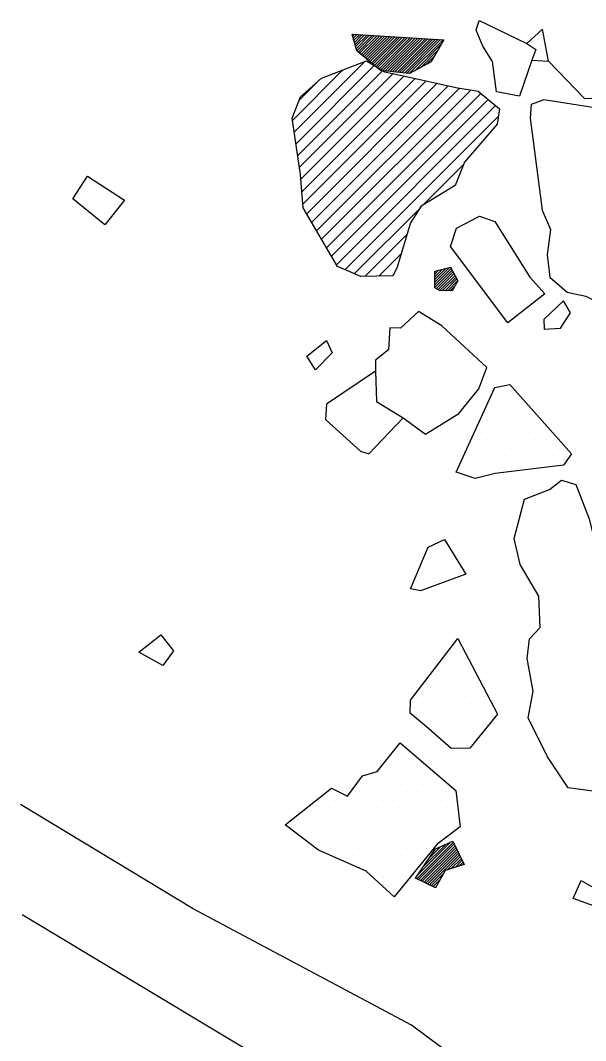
# Model space of a CAD drawing. Header units: metres. Extents: x -2 to 0.11, y -20 to -17.49.
# Drawn here: x -1.996 to -1.253, y -18.828 to -17.487 of the extents above; entities that cross this region are included whole.
import ezdxf

# ---------------------------------------------------------------- set-up
doc = ezdxf.new("R2010")
doc.units = ezdxf.units.M
doc.header["$LTSCALE"] = 25
doc.header["$MEASUREMENT"] = 0
doc.layers.get('0').update_dxf_attribs({"linetype": 'CONTINUOUS'})
for name, color, linetype in [('BEFUND', 1, 'CONTINUOUS'), ('FEUER', 1, 'CONTINUOUS'), ('KNOCHEN', 2, 'CONTINUOUS'), ('KNOCHENSCHRAFF', 2, 'CONTINUOUS'), ('STEINE', 4, 'CONTINUOUS'), ('STEINESCHRAFF', 4, 'CONTINUOUS')]:
    doc.layers.add(name, color=color, linetype=linetype)

# ---------------------------------------------------------------- blocks, each defined once
blk = doc.blocks.new('*X8')
at = {"color": 0}
for p, q in [((-155.9, -1750.78), (-155.68, -1750.56)), ((-155.82, -1751.06), (-155.35, -1750.58)), ((-155.75, -1751.33), (-155.01, -1750.6)), ((-155.67, -1751.61), (-154.68, -1750.62)), ((-155.59, -1751.88), (-154.35, -1750.64)), ((-155.51, -1752.16), (-154.01, -1750.66)), ((-155.44, -1752.44), (-153.68, -1750.68)), ((-155.36, -1752.71), (-153.35, -1750.7)), ((-155.17, -1752.88), (-153.01, -1750.72)), ((-154.98, -1753.04), (-152.68, -1750.74)), ((-154.79, -1753.2), (-152.35, -1750.76)), ((-154.59, -1753.36), (-152.01, -1750.78)), ((-154.4, -1753.52), (-151.68, -1750.8)), ((-154.21, -1753.68), (-151.35, -1750.82)), ((-154.01, -1753.84), (-151.02, -1750.84)), ((-153.82, -1754), (-150.68, -1750.86)), ((-153.63, -1754.16), (-150.35, -1750.89)), ((-153.44, -1754.33), (-150.02, -1750.91)), ((-153.24, -1754.49), (-149.68, -1750.93)), ((-153.05, -1754.65), (-149.35, -1750.95)), ((-152.86, -1754.81), (-149.02, -1750.97)), ((-152.66, -1754.97), (-148.68, -1750.99)), ((-152.47, -1755.13), (-148.35, -1751.01)), ((-152.28, -1755.29), (-148.02, -1751.03)), ((-151.98, -1755.35), (-147.68, -1751.05)), ((-151.66, -1755.38), (-147.35, -1751.07)), ((-151.34, -1755.41), (-147.02, -1751.09)), ((-151.02, -1755.45), (-146.68, -1751.11)), ((-150.7, -1755.48), (-146.35, -1751.13)), ((-150.38, -1755.51), (-146.02, -1751.15)), ((-150.06, -1755.55), (-145.69, -1751.17)), ((-149.74, -1755.58), (-145.35, -1751.19)), ((-149.42, -1755.61), (-145.02, -1751.21)), ((-149.1, -1755.65), (-144.69, -1751.23)), ((-148.78, -1755.68), (-144.35, -1751.25)), ((-148.46, -1755.71), (-144.02, -1751.27)), ((-147.75, -1755.36), (-144.21, -1751.82)), ((-146.98, -1754.94), (-144.69, -1752.65)), ((-146.22, -1754.53), (-145.17, -1753.49)), ((-145.11, -1783.12), (-143.19, -1781.21)), ((-145.11, -1783.48), (-142.95, -1781.31)), ((-145.11, -1782.77), (-143.66, -1781.32)), ((-145.11, -1782.42), (-144.13, -1781.44)), ((-145.11, -1783.83), (-142.82, -1781.54)), ((-145.11, -1782.06), (-144.6, -1781.55)), ((-145.11, -1781.71), (-145.07, -1781.67)), ((-144.91, -1783.98), (-142.7, -1781.77)), ((-144.69, -1784.11), (-142.57, -1782)), ((-144.44, -1784.22), (-142.45, -1782.23)), ((-144.1, -1784.23), (-142.32, -1782.46)), ((-143.76, -1784.24), (-142.2, -1782.69)), ((-143.41, -1784.25), (-142.07, -1782.91)), ((-143.07, -1784.26), (-142.47, -1783.66)), ((-147.47, -1861.5), (-142.66, -1856.69)), ((-147.46, -1861.14), (-143.03, -1856.7)), ((-147.23, -1861.61), (-142.55, -1856.93)), ((-146.99, -1861.73), (-142.43, -1857.17)), ((-146.76, -1861.84), (-142.32, -1857.41)), ((-146.68, -1860), (-143.67, -1856.99)), ((-146.52, -1861.96), (-142.2, -1857.64)), ((-145.89, -1858.85), (-144.31, -1857.27)), ((-145.1, -1857.71), (-144.95, -1857.56)), ((-146.28, -1862.07), (-142.09, -1857.88)), ((-146.04, -1862.19), (-141.97, -1858.12)), ((-145.8, -1862.3), (-141.86, -1858.36)), ((-143.51, -1860.36), (-141.74, -1858.6)), ((-142.98, -1860.19), (-141.62, -1858.83)), ((-142.45, -1860.02), (-141.51, -1859.07)), ((-141.93, -1859.84), (-141.39, -1859.31)), ((-141.4, -1859.67), (-141.28, -1859.55)), ((-145.56, -1862.41), (-143.94, -1860.79)), ((-145.32, -1862.53), (-144.4, -1861.6)), ((-145.08, -1862.64), (-144.86, -1862.42))]:
    blk.add_line(p, q, dxfattribs=at)
blk = doc.blocks.new('*X9')
at = {"color": 0}
for p, q in [((-138.75, -1750), (-138.75, -1750)), ((-137.5, -1750), (-137.5, -1750)), ((-138.125, -1751.25), (-138.125, -1751.25)), ((-136.875, -1751.25), (-136.875, -1751.25)), ((-135.625, -1751.25), (-135.625, -1751.25)), ((-134.375, -1751.25), (-134.375, -1751.25)), ((-137.5, -1752.5), (-137.5, -1752.5)), ((-136.25, -1752.5), (-136.25, -1752.5)), ((-135, -1752.5), (-135, -1752.5)), ((-133.75, -1752.5), (-133.75, -1752.5)), ((-132.5, -1752.5), (-132.5, -1752.5)), ((-136.875, -1753.75), (-136.875, -1753.75)), ((-135.625, -1753.75), (-135.625, -1753.75)), ((-134.375, -1753.75), (-134.375, -1753.75)), ((-133.125, -1753.75), (-133.125, -1753.75)), ((-136.25, -1755), (-136.25, -1755)), ((-135, -1755), (-135, -1755)), ((-133.75, -1755), (-133.75, -1755)), ((-136.875, -1756.25), (-136.875, -1756.25)), ((-135.625, -1756.25), (-135.625, -1756.25)), ((-134.375, -1756.25), (-134.375, -1756.25)), ((-133.125, -1756.25), (-133.125, -1756.25)), ((-136.25, -1757.5), (-136.25, -1757.5)), ((-135, -1757.5), (-135, -1757.5)), ((-133.75, -1757.5), (-133.75, -1757.5)), ((-156.25, -1797.5), (-156.25, -1797.5)), ((-155, -1797.5), (-155, -1797.5)), ((-154.375, -1796.25), (-154.375, -1796.25)), ((-153.75, -1797.5), (-153.75, -1797.5)), ((-153.125, -1796.25), (-153.125, -1796.25)), ((-136.25, -1797.5), (-136.25, -1797.5)), ((-135, -1797.5), (-135, -1797.5)), ((-158.125, -1798.75), (-158.125, -1798.75)), ((-156.875, -1798.75), (-156.875, -1798.75)), ((-155.625, -1798.75), (-155.625, -1798.75)), ((-154.375, -1798.75), (-154.375, -1798.75)), ((-153.125, -1798.75), (-153.125, -1798.75)), ((-136.875, -1798.75), (-136.875, -1798.75)), ((-135.625, -1798.75), (-135.625, -1798.75)), ((-134.375, -1798.75), (-134.375, -1798.75)), ((-158.75, -1800), (-158.75, -1800)), ((-157.5, -1800), (-157.5, -1800)), ((-156.25, -1800), (-156.25, -1800)), ((-155, -1800), (-155, -1800)), ((-153.75, -1800), (-153.75, -1800)), ((-152.5, -1800), (-152.5, -1800)), ((-151.25, -1800), (-151.25, -1800)), ((-137.5, -1800), (-137.5, -1800)), ((-136.25, -1800), (-136.25, -1800)), ((-135, -1800), (-135, -1800)), ((-133.75, -1800), (-133.75, -1800)), ((-132.5, -1800), (-132.5, -1800)), ((-159.375, -1801.25), (-159.375, -1801.25)), ((-158.125, -1801.25), (-158.125, -1801.25)), ((-156.875, -1801.25), (-156.875, -1801.25)), ((-155.625, -1801.25), (-155.625, -1801.25)), ((-154.375, -1801.25), (-154.375, -1801.25)), ((-153.125, -1801.25), (-153.125, -1801.25)), ((-151.875, -1801.25), (-151.875, -1801.25)), ((-150.625, -1801.25), (-150.625, -1801.25)), ((-138.125, -1801.25), (-138.125, -1801.25)), ((-136.875, -1801.25), (-136.875, -1801.25)), ((-135.625, -1801.25), (-135.625, -1801.25)), ((-134.375, -1801.25), (-134.375, -1801.25)), ((-133.125, -1801.25), (-133.125, -1801.25)), ((-131.875, -1801.25), (-131.875, -1801.25)), ((-157.5, -1802.5), (-157.5, -1802.5)), ((-156.25, -1802.5), (-156.25, -1802.5)), ((-155, -1802.5), (-155, -1802.5)), ((-153.75, -1802.5), (-153.75, -1802.5)), ((-152.5, -1802.5), (-152.5, -1802.5)), ((-151.25, -1802.5), (-151.25, -1802.5)), ((-138.75, -1802.5), (-138.75, -1802.5)), ((-137.5, -1802.5), (-137.5, -1802.5)), ((-136.25, -1802.5), (-136.25, -1802.5)), ((-135, -1802.5), (-135, -1802.5)), ((-133.75, -1802.5), (-133.75, -1802.5)), ((-132.5, -1802.5), (-132.5, -1802.5)), ((-131.25, -1802.5), (-131.25, -1802.5)), ((-130, -1802.5), (-130, -1802.5)), ((-155.625, -1803.75), (-155.625, -1803.75)), ((-154.375, -1803.75), (-154.375, -1803.75)), ((-153.125, -1803.75), (-153.125, -1803.75)), ((-139.375, -1803.75), (-139.375, -1803.75)), ((-138.125, -1803.75), (-138.125, -1803.75)), ((-136.875, -1803.75), (-136.875, -1803.75)), ((-135.625, -1803.75), (-135.625, -1803.75)), ((-134.375, -1803.75), (-134.375, -1803.75)), ((-133.125, -1803.75), (-133.125, -1803.75)), ((-131.875, -1803.75), (-131.875, -1803.75)), ((-130.625, -1803.75), (-130.625, -1803.75)), ((-129.375, -1803.75), (-129.375, -1803.75)), ((-155, -1805), (-155, -1805)), ((-153.75, -1805), (-153.75, -1805)), ((-140, -1805), (-140, -1805)), ((-138.75, -1805), (-138.75, -1805)), ((-137.5, -1805), (-137.5, -1805)), ((-136.25, -1805), (-136.25, -1805)), ((-135, -1805), (-135, -1805)), ((-133.75, -1805), (-133.75, -1805)), ((-132.5, -1805), (-132.5, -1805)), ((-131.25, -1805), (-131.25, -1805)), ((-130, -1805), (-130, -1805)), ((-128.75, -1805), (-128.75, -1805)), ((-140.625, -1806.25), (-140.625, -1806.25)), ((-139.375, -1806.25), (-139.375, -1806.25)), ((-138.125, -1806.25), (-138.125, -1806.25)), ((-136.875, -1806.25), (-136.875, -1806.25)), ((-135.625, -1806.25), (-135.625, -1806.25)), ((-134.375, -1806.25), (-134.375, -1806.25)), ((-133.125, -1806.25), (-133.125, -1806.25)), ((-131.875, -1806.25), (-131.875, -1806.25)), ((-130.625, -1806.25), (-130.625, -1806.25)), ((-129.375, -1806.25), (-129.375, -1806.25)), ((-128.125, -1806.25), (-128.125, -1806.25)), ((-141.25, -1807.5), (-141.25, -1807.5)), ((-140, -1807.5), (-140, -1807.5)), ((-138.75, -1807.5), (-138.75, -1807.5)), ((-137.5, -1807.5), (-137.5, -1807.5)), ((-136.25, -1807.5), (-136.25, -1807.5)), ((-135, -1807.5), (-135, -1807.5)), ((-133.75, -1807.5), (-133.75, -1807.5)), ((-132.5, -1807.5), (-132.5, -1807.5)), ((-131.25, -1807.5), (-131.25, -1807.5)), ((-139.375, -1808.75), (-139.375, -1808.75)), ((-145, -1817.5), (-145, -1817.5)), ((-143.75, -1817.5), (-143.75, -1817.5)), ((-145.625, -1818.75), (-145.625, -1818.75)), ((-144.375, -1818.75), (-144.375, -1818.75)), ((-143.125, -1818.75), (-143.125, -1818.75)), ((-146.25, -1820), (-146.25, -1820)), ((-145, -1820), (-145, -1820)), ((-143.75, -1820), (-143.75, -1820)), ((-142.5, -1820), (-142.5, -1820)), ((-146.875, -1821.25), (-146.875, -1821.25)), ((-145.625, -1821.25), (-145.625, -1821.25)), ((-144.375, -1821.25), (-144.375, -1821.25)), ((-143.125, -1821.25), (-143.125, -1821.25)), ((-141.875, -1821.25), (-141.875, -1821.25)), ((-147.5, -1822.5), (-147.5, -1822.5)), ((-146.25, -1822.5), (-146.25, -1822.5)), ((-145, -1822.5), (-145, -1822.5)), ((-141.875, -1831.25), (-141.875, -1831.25)), ((-143.75, -1832.5), (-143.75, -1832.5)), ((-142.5, -1832.5), (-142.5, -1832.5)), ((-141.25, -1832.5), (-141.25, -1832.5)), ((-145, -1835), (-145, -1835)), ((-144.375, -1833.75), (-144.375, -1833.75)), ((-143.75, -1835), (-143.75, -1835)), ((-143.125, -1833.75), (-143.125, -1833.75)), ((-142.5, -1835), (-142.5, -1835)), ((-141.875, -1833.75), (-141.875, -1833.75)), ((-141.25, -1835), (-141.25, -1835)), ((-140.625, -1833.75), (-140.625, -1833.75)), ((-140, -1835), (-140, -1835)), ((-146.875, -1836.25), (-146.875, -1836.25)), ((-145.625, -1836.25), (-145.625, -1836.25)), ((-144.375, -1836.25), (-144.375, -1836.25)), ((-143.125, -1836.25), (-143.125, -1836.25)), ((-141.875, -1836.25), (-141.875, -1836.25)), ((-140.625, -1836.25), (-140.625, -1836.25)), ((-139.375, -1836.25), (-139.375, -1836.25)), ((-147.5, -1837.5), (-147.5, -1837.5)), ((-146.25, -1837.5), (-146.25, -1837.5)), ((-145, -1837.5), (-145, -1837.5)), ((-143.75, -1837.5), (-143.75, -1837.5)), ((-142.5, -1837.5), (-142.5, -1837.5)), ((-141.25, -1837.5), (-141.25, -1837.5)), ((-140, -1837.5), (-140, -1837.5)), ((-138.75, -1837.5), (-138.75, -1837.5)), ((-148.125, -1838.75), (-148.125, -1838.75)), ((-146.875, -1838.75), (-146.875, -1838.75)), ((-145.625, -1838.75), (-145.625, -1838.75)), ((-144.375, -1838.75), (-144.375, -1838.75)), ((-143.125, -1838.75), (-143.125, -1838.75)), ((-141.875, -1838.75), (-141.875, -1838.75)), ((-140.625, -1838.75), (-140.625, -1838.75)), ((-139.375, -1838.75), (-139.375, -1838.75)), ((-138.125, -1838.75), (-138.125, -1838.75)), ((-147.5, -1840), (-147.5, -1840)), ((-146.25, -1840), (-146.25, -1840)), ((-145, -1840), (-145, -1840)), ((-143.75, -1840), (-143.75, -1840)), ((-142.5, -1840), (-142.5, -1840)), ((-141.25, -1840), (-141.25, -1840)), ((-140, -1840), (-140, -1840)), ((-138.75, -1840), (-138.75, -1840)), ((-137.5, -1840), (-137.5, -1840)), ((-145.625, -1841.25), (-145.625, -1841.25)), ((-144.375, -1841.25), (-144.375, -1841.25)), ((-143.125, -1841.25), (-143.125, -1841.25)), ((-141.875, -1841.25), (-141.875, -1841.25)), ((-140.625, -1841.25), (-140.625, -1841.25)), ((-139.375, -1841.25), (-139.375, -1841.25)), ((-138.125, -1841.25), (-138.125, -1841.25)), ((-145, -1842.5), (-145, -1842.5)), ((-143.75, -1842.5), (-143.75, -1842.5)), ((-142.5, -1842.5), (-142.5, -1842.5)), ((-141.25, -1842.5), (-141.25, -1842.5)), ((-140, -1842.5), (-140, -1842.5)), ((-143.125, -1843.75), (-143.125, -1843.75)), ((-141.875, -1843.75), (-141.875, -1843.75)), ((-140.625, -1843.75), (-140.625, -1843.75)), ((-150, -1845), (-150, -1845)), ((-148.75, -1845), (-148.75, -1845)), ((-150.625, -1846.25), (-150.625, -1846.25)), ((-149.375, -1846.25), (-149.375, -1846.25)), ((-148.125, -1846.25), (-148.125, -1846.25)), ((-146.875, -1846.25), (-146.875, -1846.25)), ((-152.5, -1847.5), (-152.5, -1847.5)), ((-151.25, -1847.5), (-151.25, -1847.5)), ((-150, -1847.5), (-150, -1847.5)), ((-148.75, -1847.5), (-148.75, -1847.5)), ((-147.5, -1847.5), (-147.5, -1847.5)), ((-146.25, -1847.5), (-146.25, -1847.5)), ((-154.375, -1848.75), (-154.375, -1848.75)), ((-153.125, -1848.75), (-153.125, -1848.75)), ((-151.875, -1848.75), (-151.875, -1848.75)), ((-150.625, -1848.75), (-150.625, -1848.75)), ((-149.375, -1848.75), (-149.375, -1848.75)), ((-148.125, -1848.75), (-148.125, -1848.75)), ((-146.875, -1848.75), (-146.875, -1848.75)), ((-145.625, -1848.75), (-145.625, -1848.75)), ((-144.375, -1848.75), (-144.375, -1848.75)), ((-158.75, -1850), (-158.75, -1850)), ((-155, -1850), (-155, -1850)), ((-153.75, -1850), (-153.75, -1850)), ((-152.5, -1850), (-152.5, -1850)), ((-151.25, -1850), (-151.25, -1850)), ((-150, -1850), (-150, -1850)), ((-148.75, -1850), (-148.75, -1850)), ((-147.5, -1850), (-147.5, -1850)), ((-146.25, -1850), (-146.25, -1850)), ((-145, -1850), (-145, -1850)), ((-143.75, -1850), (-143.75, -1850)), ((-142.5, -1850), (-142.5, -1850)), ((-160.625, -1851.25), (-160.625, -1851.25)), ((-159.375, -1851.25), (-159.375, -1851.25)), ((-158.125, -1851.25), (-158.125, -1851.25)), ((-156.875, -1851.25), (-156.875, -1851.25)), ((-155.625, -1851.25), (-155.625, -1851.25)), ((-154.375, -1851.25), (-154.375, -1851.25)), ((-153.125, -1851.25), (-153.125, -1851.25)), ((-151.875, -1851.25), (-151.875, -1851.25)), ((-150.625, -1851.25), (-150.625, -1851.25)), ((-149.375, -1851.25), (-149.375, -1851.25)), ((-148.125, -1851.25), (-148.125, -1851.25)), ((-146.875, -1851.25), (-146.875, -1851.25)), ((-145.625, -1851.25), (-145.625, -1851.25)), ((-144.375, -1851.25), (-144.375, -1851.25)), ((-143.125, -1851.25), (-143.125, -1851.25)), ((-163.125, -1853.75), (-163.125, -1853.75)), ((-161.875, -1853.75), (-161.875, -1853.75)), ((-161.25, -1852.5), (-161.25, -1852.5)), ((-160.625, -1853.75), (-160.625, -1853.75)), ((-160, -1852.5), (-160, -1852.5)), ((-159.375, -1853.75), (-159.375, -1853.75)), ((-158.75, -1852.5), (-158.75, -1852.5)), ((-158.125, -1853.75), (-158.125, -1853.75)), ((-157.5, -1852.5), (-157.5, -1852.5)), ((-156.875, -1853.75), (-156.875, -1853.75)), ((-156.25, -1852.5), (-156.25, -1852.5)), ((-155.625, -1853.75), (-155.625, -1853.75)), ((-155, -1852.5), (-155, -1852.5)), ((-154.375, -1853.75), (-154.375, -1853.75)), ((-153.75, -1852.5), (-153.75, -1852.5)), ((-153.125, -1853.75), (-153.125, -1853.75)), ((-152.5, -1852.5), (-152.5, -1852.5)), ((-151.875, -1853.75), (-151.875, -1853.75)), ((-151.25, -1852.5), (-151.25, -1852.5)), ((-150.625, -1853.75), (-150.625, -1853.75)), ((-150, -1852.5), (-150, -1852.5)), ((-149.375, -1853.75), (-149.375, -1853.75)), ((-148.75, -1852.5), (-148.75, -1852.5)), ((-148.125, -1853.75), (-148.125, -1853.75)), ((-147.5, -1852.5), (-147.5, -1852.5)), ((-146.875, -1853.75), (-146.875, -1853.75)), ((-146.25, -1852.5), (-146.25, -1852.5)), ((-145.625, -1853.75), (-145.625, -1853.75)), ((-145, -1852.5), (-145, -1852.5)), ((-144.375, -1853.75), (-144.375, -1853.75)), ((-143.75, -1852.5), (-143.75, -1852.5)), ((-143.125, -1853.75), (-143.125, -1853.75)), ((-142.5, -1852.5), (-142.5, -1852.5)), ((-141.875, -1853.75), (-141.875, -1853.75)), ((-163.75, -1855), (-163.75, -1855)), ((-162.5, -1855), (-162.5, -1855)), ((-161.25, -1855), (-161.25, -1855)), ((-160, -1855), (-160, -1855)), ((-158.75, -1855), (-158.75, -1855)), ((-157.5, -1855), (-157.5, -1855)), ((-156.25, -1855), (-156.25, -1855)), ((-155, -1855), (-155, -1855)), ((-153.75, -1855), (-153.75, -1855)), ((-152.5, -1855), (-152.5, -1855)), ((-151.25, -1855), (-151.25, -1855)), ((-150, -1855), (-150, -1855)), ((-148.75, -1855), (-148.75, -1855)), ((-147.5, -1855), (-147.5, -1855)), ((-146.25, -1855), (-146.25, -1855)), ((-145, -1855), (-145, -1855)), ((-143.75, -1855), (-143.75, -1855)), ((-142.5, -1855), (-142.5, -1855)), ((-161.875, -1856.25), (-161.875, -1856.25)), ((-160.625, -1856.25), (-160.625, -1856.25)), ((-159.375, -1856.25), (-159.375, -1856.25)), ((-158.125, -1856.25), (-158.125, -1856.25)), ((-156.875, -1856.25), (-156.875, -1856.25)), ((-155.625, -1856.25), (-155.625, -1856.25)), ((-154.375, -1856.25), (-154.375, -1856.25)), ((-153.125, -1856.25), (-153.125, -1856.25)), ((-151.875, -1856.25), (-151.875, -1856.25)), ((-150.625, -1856.25), (-150.625, -1856.25)), ((-149.375, -1856.25), (-149.375, -1856.25)), ((-148.125, -1856.25), (-148.125, -1856.25)), ((-146.875, -1856.25), (-146.875, -1856.25)), ((-145.625, -1856.25), (-145.625, -1856.25)), ((-144.375, -1856.25), (-144.375, -1856.25)), ((-160, -1857.5), (-160, -1857.5)), ((-158.75, -1857.5), (-158.75, -1857.5)), ((-157.5, -1857.5), (-157.5, -1857.5)), ((-156.25, -1857.5), (-156.25, -1857.5)), ((-155, -1857.5), (-155, -1857.5)), ((-153.75, -1857.5), (-153.75, -1857.5)), ((-152.5, -1857.5), (-152.5, -1857.5)), ((-151.25, -1857.5), (-151.25, -1857.5)), ((-150, -1857.5), (-150, -1857.5)), ((-148.75, -1857.5), (-148.75, -1857.5)), ((-147.5, -1857.5), (-147.5, -1857.5)), ((-146.25, -1857.5), (-146.25, -1857.5)), ((-158.125, -1858.75), (-158.125, -1858.75)), ((-156.875, -1858.75), (-156.875, -1858.75)), ((-155.625, -1858.75), (-155.625, -1858.75)), ((-154.375, -1858.75), (-154.375, -1858.75)), ((-153.125, -1858.75), (-153.125, -1858.75)), ((-151.875, -1858.75), (-151.875, -1858.75)), ((-150.625, -1858.75), (-150.625, -1858.75)), ((-149.375, -1858.75), (-149.375, -1858.75)), ((-148.125, -1858.75), (-148.125, -1858.75)), ((-146.875, -1858.75), (-146.875, -1858.75)), ((-155, -1860), (-155, -1860)), ((-153.75, -1860), (-153.75, -1860)), ((-152.5, -1860), (-152.5, -1860)), ((-151.25, -1860), (-151.25, -1860)), ((-150, -1860), (-150, -1860)), ((-148.75, -1860), (-148.75, -1860)), ((-147.5, -1860), (-147.5, -1860)), ((-153.125, -1861.25), (-153.125, -1861.25)), ((-151.875, -1861.25), (-151.875, -1861.25)), ((-150.625, -1861.25), (-150.625, -1861.25)), ((-149.375, -1861.25), (-149.375, -1861.25)), ((-151.25, -1862.5), (-151.25, -1862.5)), ((-150, -1862.5), (-150, -1862.5))]:
    blk.add_line(p, q, dxfattribs=at)
blk = doc.blocks.new('*X10')
at = {"color": 0}
for p, q in [((-10.34, -1751.59), (-9.91, -1751.16)), ((-9.84, -1752.86), (-8.12, -1751.14)), ((-9.34, -1754.12), (-6.34, -1751.12)), ((-8.7, -1755.25), (-4.55, -1751.1)), ((-7.71, -1756.03), (-2.76, -1751.08)), ((-6.72, -1756.81), (-0.97, -1751.06)), ((-5.73, -1757.59), (-0.17, -1752.03)), ((-163.57, -1763.4), (-154.31, -1754.14)), ((-28.37, -1760.78), (-22.05, -1754.46)), ((-28.21, -1762.39), (-20.3, -1754.48)), ((-163.79, -1761.86), (-157.17, -1755.23)), ((-163.34, -1764.94), (-153.06, -1754.65)), ((-163.12, -1766.48), (-151.95, -1755.31)), ((-162.89, -1768.03), (-150.58, -1755.71)), ((-27.49, -1763.43), (-19.37, -1755.32)), ((-25.46, -1756.1), (-24.94, -1755.59)), ((-4.43, -1758.06), (-1.4, -1755.03)), ((-162.97, -1759.26), (-160.22, -1756.51)), ((-162.7, -1769.6), (-149.12, -1756.02)), ((-162.57, -1771.23), (-147.67, -1756.34)), ((-162.43, -1772.87), (-146.23, -1756.66)), ((-161.93, -1774.14), (-144.79, -1756.99)), ((-26.76, -1764.47), (-18.45, -1756.16)), ((-24.75, -1764.23), (-17.52, -1757)), ((-161.28, -1775.25), (-143.35, -1757.32)), ((-160.63, -1776.37), (-141.88, -1757.62)), ((-159.98, -1777.48), (-140.37, -1757.88)), ((-159.32, -1778.6), (-139.06, -1758.33)), ((-22.75, -1764), (-16.59, -1757.84)), ((-158.67, -1779.71), (-138.08, -1759.12)), ((-158.02, -1780.83), (-137.11, -1759.92)), ((-21.29, -1764.31), (-15.68, -1758.7)), ((-19.58, -1764.37), (-14.99, -1759.77)), ((-156.89, -1781.47), (-136.75, -1761.33)), ((-17.56, -1764.11), (-14.29, -1760.84)), ((-26.48, -1767.73), (-22.75, -1764)), ((-27.44, -1766.92), (-24.75, -1764.23)), ((-24.88, -1767.9), (-21.29, -1764.31)), ((-23.28, -1768.07), (-20.42, -1765.21)), ((-146.58, -1772.93), (-141.36, -1767.7)), ((-69.97, -1774.1), (-64.83, -1768.96)), ((-68.6, -1774.5), (-62.34, -1768.24)), ((-67.23, -1774.89), (-61.06, -1768.72)), ((-71.35, -1773.71), (-68.28, -1770.64)), ((-65.86, -1775.29), (-60.5, -1769.93)), ((-64.48, -1775.68), (-59.95, -1771.15)), ((-63.11, -1776.08), (-59.4, -1772.37)), ((-155.66, -1782), (-147.13, -1773.47)), ((-61.74, -1776.47), (-58.85, -1773.59)), ((-55.85, -1777.65), (-52.52, -1774.33)), ((-54.88, -1774.92), (-53.86, -1773.9)), ((-60.36, -1776.87), (-58.31, -1774.81)), ((-58.99, -1777.26), (-57.76, -1776.03)), ((-56.81, -1780.38), (-51.18, -1774.76)), ((-56.7, -1782.04), (-50, -1775.34)), ((-50, -1775.34), (-49.79, -1775.13)), ((-49.82, -1776.93), (-48.08, -1775.18)), ((-154.24, -1782.35), (-148.76, -1776.87)), ((-57.52, -1777.56), (-57.21, -1777.25)), ((-56.51, -1783.62), (-49.82, -1776.93)), ((-49.65, -1778.52), (-47.27, -1776.14)), ((-49.47, -1780.12), (-46.46, -1777.1)), ((-56.32, -1785.19), (-49.65, -1778.52)), ((-49.3, -1781.71), (-45.65, -1778.06)), ((-152.44, -1782.33), (-149.53, -1779.41)), ((-113.63, -1782.4), (-111.14, -1779.91)), ((-110.59, -1781.13), (-109.35, -1779.89)), ((-48.96, -1783.14), (-44.84, -1779.02)), ((-46.8, -1782.75), (-44.02, -1779.96)), ((-121.73, -1786.96), (-115.47, -1780.71)), ((-121.45, -1788.45), (-113.31, -1780.31)), ((-109.48, -1781.78), (-107.88, -1780.19)), ((-108.36, -1782.44), (-106.41, -1780.49)), ((-107.24, -1783.09), (-104.95, -1780.79)), ((-106.13, -1783.74), (-103.48, -1781.09)), ((-105.01, -1784.39), (-102.01, -1781.39)), ((-55.07, -1785.72), (-49.47, -1780.12)), ((-44.65, -1782.36), (-43.19, -1780.9)), ((-150.65, -1782.3), (-150.57, -1782.22)), ((-120.59, -1784.06), (-118.58, -1782.05)), ((-103.88, -1785.03), (-100.75, -1781.9)), ((-102.71, -1785.63), (-99.69, -1782.61)), ((-52.98, -1785.39), (-49.3, -1781.71)), ((-42.49, -1781.97), (-42.35, -1781.84)), ((-119.68, -1788.45), (-114.36, -1783.14)), ((-101.54, -1786.22), (-98.63, -1783.32)), ((-100.37, -1786.82), (-97.58, -1784.02)), ((-121.98, -1785.45), (-121.14, -1784.61)), ((-99.48, -1787.7), (-96.54, -1784.75)), ((-118.51, -1789.05), (-115, -1785.54)), ((-98.69, -1788.68), (-95.75, -1785.74)), ((-99.06, -1790.81), (-95.29, -1787.04)), ((-117.62, -1789.93), (-116.68, -1788.98)), ((-103.16, -1796.68), (-95.55, -1789.07)), ((-116.65, -1790.73), (-115.62, -1789.7)), ((-115.4, -1791.24), (-114.12, -1789.96)), ((-114.14, -1791.75), (-113.1, -1790.72)), ((-112.89, -1792.27), (-112.1, -1791.48)), ((-101.96, -1797.25), (-95.8, -1791.09)), ((-111.63, -1792.78), (-111.09, -1792.24)), ((-110.38, -1793.29), (-110.09, -1793)), ((-109.12, -1793.8), (-109.09, -1793.77)), ((-104.36, -1796.11), (-102.62, -1794.38)), ((-100.76, -1797.81), (-97.2, -1794.26)), ((-98.78, -1815.28), (-98.65, -1815.15)), ((-98.58, -1816.85), (-97.75, -1816.01)), ((-98.38, -1818.42), (-96.84, -1816.88)), ((-58.21, -1822.44), (-53.15, -1817.38)), ((-57.1, -1819.56), (-54.58, -1817.04)), ((-47.25, -1818.55), (-45.84, -1817.14)), ((-98.11, -1819.92), (-95.94, -1817.75)), ((-96.93, -1820.5), (-95.04, -1818.61)), ((-57.9, -1823.9), (-51.97, -1817.97)), ((-56.86, -1824.63), (-51, -1818.77)), ((-46.85, -1819.92), (-45.31, -1818.38)), ((-95.74, -1821.08), (-94, -1819.34)), ((-94.56, -1821.67), (-92.86, -1819.97)), ((-55.83, -1825.37), (-50.03, -1819.57)), ((-46.46, -1821.3), (-44.78, -1819.62)), ((-93.38, -1822.25), (-91.73, -1820.61)), ((-92.2, -1822.84), (-90.6, -1821.24)), ((-54.38, -1825.68), (-49.06, -1820.36)), ((-52.89, -1825.96), (-48.37, -1821.44)), ((-46.07, -1822.68), (-44.25, -1820.85)), ((-91.01, -1823.42), (-89.47, -1821.88)), ((-89.64, -1823.82), (-88.33, -1822.51)), ((-51.39, -1826.23), (-47.74, -1822.58)), ((-50, -1826.6), (-47.1, -1823.71)), ((-48.76, -1827.13), (-46.47, -1824.84)), ((-47.49, -1827.63), (-45.83, -1825.97))]:
    blk.add_line(p, q, dxfattribs=at)

msp = doc.modelspace()

# ---------------------------------------------------------------- linework, layer by layer
at = {"layer": 'BEFUND'}
for points in [[(-1.264, -18.9696), (-1.4818, -18.8076), (-1.7687, -18.6544), (-1.9955, -18.5174)], [(0.0013, -19.8143), (-0.5803, -19.4565), (-1.3076, -19.074), (-1.9932, -18.6625)]]:
    msp.add_lwpolyline(points, dxfattribs=at)
at = {"layer": 'KNOCHEN'}
for points in [[(-1.439, -17.5128), (-1.4557, -17.5419), (-1.4842, -17.5572), (-1.5224, -17.5532), (-1.5535, -17.5273), (-1.5597, -17.5054)], [(-1.4511, -17.8387), (-1.4511, -17.8168), (-1.4303, -17.8116), (-1.4206, -17.8294), (-1.4282, -17.8427), (-1.445, -17.8422)]]:
    msp.add_lwpolyline(points, close=True, dxfattribs=at)
msp.add_lwpolyline([(-1.4765, -18.6141), (-1.4501, -18.5759), (-1.4273, -18.5657), (-1.4124, -18.5962), (-1.4374, -18.6044), (-1.45, -18.6268), (-1.4765, -18.6141)], dxfattribs=at)
at = {"layer": 'STEINE'}
for points in [[(-1.33, -17.5177), (-1.3183, -17.5253), (-1.3234, -17.5396), (-1.3396, -17.5869), (-1.3701, -17.5809), (-1.3753, -17.5412), (-1.3881, -17.5209), (-1.3968, -17.5), (-1.3927, -17.4873), (-1.33, -17.5177)], [(-1.3234, -17.5396), (-1.3015, -17.541), (-1.3097, -17.4988), (-1.33, -17.5177)], [(-1.5061, -17.823), (-1.5484, -17.8236), (-1.5789, -17.8104), (-1.6239, -17.7336), (-1.6275, -17.6898), (-1.6384, -17.6155), (-1.6277, -17.5875), (-1.5998, -17.563), (-1.5408, -17.5405), (-1.5168, -17.5547), (-1.4725, -17.5643), (-1.4236, -17.5754), (-1.3941, -17.5804), (-1.366, -17.6033), (-1.369, -17.6237), (-1.4122, -17.6736), (-1.4244, -17.7042), (-1.4691, -17.7313), (-1.4828, -17.7532), (-1.501, -17.8128), (-1.5061, -17.823)], [(-1.2281, -17.5888), (-1.254, -17.5903), (-1.3015, -17.541)], [(-1.227, -17.6045), (-1.308, -17.5915), (-1.3243, -17.5976), (-1.3258, -17.6159), (-1.3098, -17.7366), (-1.299, -17.762), (-1.3035, -17.7951), (-1.2999, -17.8246), (-1.277, -17.8444), (-1.2525, -17.8495), (-1.2367, -17.8576), (-1.2204, -17.8509), (-1.2062, -17.8433), (-1.2047, -17.8295), (-1.1773, -17.7669), (-1.1682, -17.7205), (-1.1815, -17.6874)], [(-1.9268, -17.7215), (-1.9076, -17.6919), (-1.8586, -17.7234), (-1.8845, -17.756), (-1.9268, -17.7215)], [(-1.3553, -17.8848), (-1.4303, -17.7842), (-1.4227, -17.7602), (-1.3922, -17.7444), (-1.3723, -17.7515), (-1.3264, -17.8247), (-1.3065, -17.8465), (-1.3553, -17.8848)], [(-1.282, -17.8556), (-1.3079, -17.8801), (-1.3074, -17.8929), (-1.286, -17.8918), (-1.2728, -17.8714), (-1.282, -17.8556)], [(-1.4724, -17.8698), (-1.4963, -17.8917), (-1.51, -17.8912), (-1.512, -17.9203), (-1.5288, -17.9335), (-1.5288, -17.9483), (-1.5277, -17.988), (-1.4925, -18.0093), (-1.4634, -18.0311), (-1.4197, -18.0036), (-1.3933, -17.9714), (-1.3827, -17.9434), (-1.4418, -17.8885), (-1.4724, -17.8698)], [(-1.6077, -17.9464), (-1.6194, -17.9286), (-1.5935, -17.9077), (-1.5858, -17.924), (-1.6077, -17.9464)], [(-1.5288, -17.9483), (-1.5933, -17.9917), (-1.5948, -18.0116), (-1.5489, -18.0532), (-1.5377, -18.0568), (-1.4925, -18.0093)], [(-1.3724, -17.9694), (-1.3526, -17.9658), (-1.2714, -18.0567), (-1.2821, -18.0715), (-1.3717, -18.0824), (-1.3982, -18.0891), (-1.4231, -18.081)], [(-1.4231, -18.081), (-1.3724, -17.9694)], [(-1.4829, -18.2343), (-1.4596, -18.1793), (-1.4382, -18.1691), (-1.4101, -18.2148), (-1.4697, -18.2368), (-1.4829, -18.2343)], [(-1.8401, -18.3175), (-1.8112, -18.2945), (-1.7943, -18.3154), (-1.8085, -18.3348), (-1.8401, -18.3175)], [(-1.4295, -18.444), (-1.4591, -18.4181), (-1.4836, -18.3973), (-1.4831, -18.3805), (-1.4207, -18.2994), (-1.3685, -18.3986), (-1.4051, -18.4434), (-1.4295, -18.444)], [(-1.5045, -18.6386), (-1.5412, -18.6051), (-1.6039, -18.5777), (-1.6477, -18.5442), (-1.5867, -18.4962), (-1.5659, -18.5064), (-1.5461, -18.4799), (-1.5267, -18.4742), (-1.4967, -18.4365), (-1.4233, -18.499), (-1.4176, -18.5468), (-1.4481, -18.5698), (-1.5045, -18.6386)], [(-1.2693, -18.6412), (-1.2586, -18.6173), (-1.2066, -18.6472), (-1.2193, -18.6589), (-1.2693, -18.6412)]]:
    msp.add_lwpolyline(points, dxfattribs=at)
msp.add_lwpolyline([(-1.1799, -18.4985), (-1.1947, -18.5072), (-1.2303, -18.5016), (-1.2757, -18.4956), (-1.3032, -18.4549), (-1.3283, -18.4036), (-1.3217, -18.3684), (-1.3295, -18.3257), (-1.3265, -18.2997), (-1.3127, -18.2849), (-1.3144, -18.2437), (-1.3389, -18.202), (-1.3466, -18.1679), (-1.3334, -18.1164), (-1.3004, -18.1036), (-1.2846, -18.0914), (-1.2658, -18.0969), (-1.2484, -18.1422), (-1.2191, -18.2623), (-1.1923, -18.4165), (-1.1799, -18.4985)], close=True, dxfattribs=at)

# ---------------------------------------------------------------- block references
at = {"layer": 'FEUER', "xscale": 0.01, "yscale": 0.01, "zscale": 0.01}
msp.add_blockref('*X10', (0, 0), dxfattribs=at)
at = {"layer": 'KNOCHENSCHRAFF', "xscale": 0.01, "yscale": 0.01, "zscale": 0.01}
msp.add_blockref('*X8', (0, 0), dxfattribs=at)
at = {"layer": 'STEINESCHRAFF', "xscale": 0.01, "yscale": 0.01, "zscale": 0.01}
msp.add_blockref('*X9', (0, 0), dxfattribs=at)

doc.saveas('drawing.dxf')
